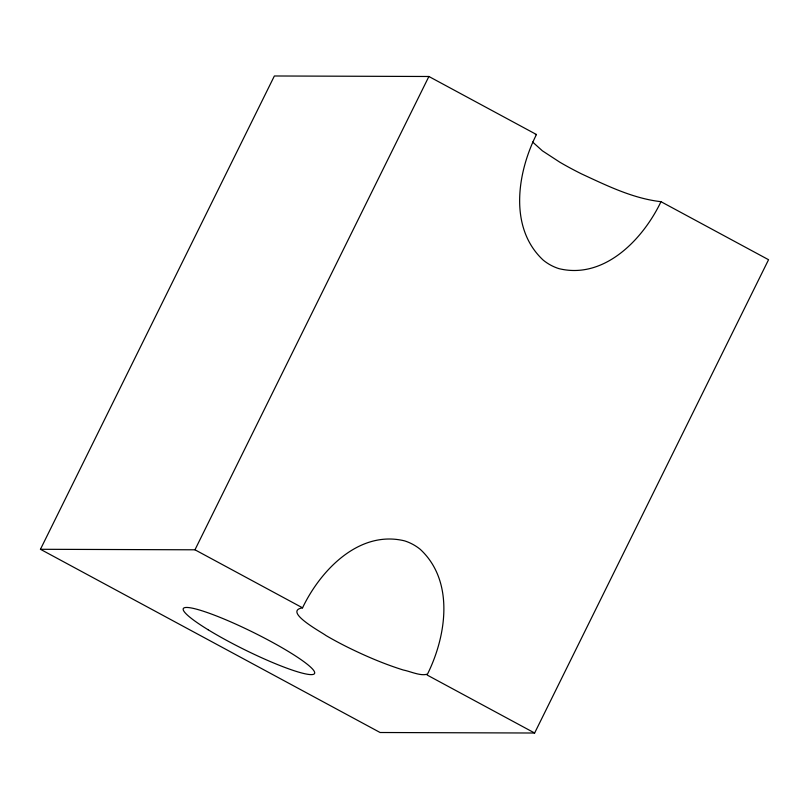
<?xml version="1.0" encoding="UTF-8"?>
<svg xmlns="http://www.w3.org/2000/svg" width="809" height="809" viewBox="0 0 809 809"><rect width="100%" height="100%" fill="white"/><g stroke="black" fill="none" stroke-linecap="round" stroke-linejoin="round"><path stroke-width="1.21" d="M302.546 607.822C320.465 570.284 359.145 529.784 404.591 540.867A50.35 48.186 -89.8 0 1 420.215 549.301C454.648 581.175 446.426 635.945 427.536 674.039C420.923 676.486 410.527 671.399 403.266 670.004C384.113 664.017 365.607 656.079 347.617 647.2A54.142 7.16 26.3 0 1 325.784 635.419C322.629 632.759 282.27 611.24 302.546 607.822L194.969 549.796L40.45 549.291L274.372 75.985L428.891 76.491L536.458 134.516C517.184 172.772 508.628 228.027 543.304 260.205A50.35 48.186 -89.8 0 0 558.928 268.639C604.374 279.722 643.054 239.221 660.983 201.684L768.55 259.709L534.628 733.015L380.109 732.509L40.45 549.291M194.969 549.796L428.891 76.491M535.356 134.567L536.458 134.516M660.983 201.684C632.891 198.488 606.902 185.635 581.54 173.905A54.142 7.16 26.3 0 1 559.697 162.124L542.384 150.818L532.625 142.03M427.061 674.989L534.628 733.015M208.085 629.736A73.235 9.688 26.3 0 0 314.003 674.069A73.235 9.688 26.3 0 0 224.639 619.269A73.235 9.688 26.3 0 0 208.085 629.736"/></g></svg>
